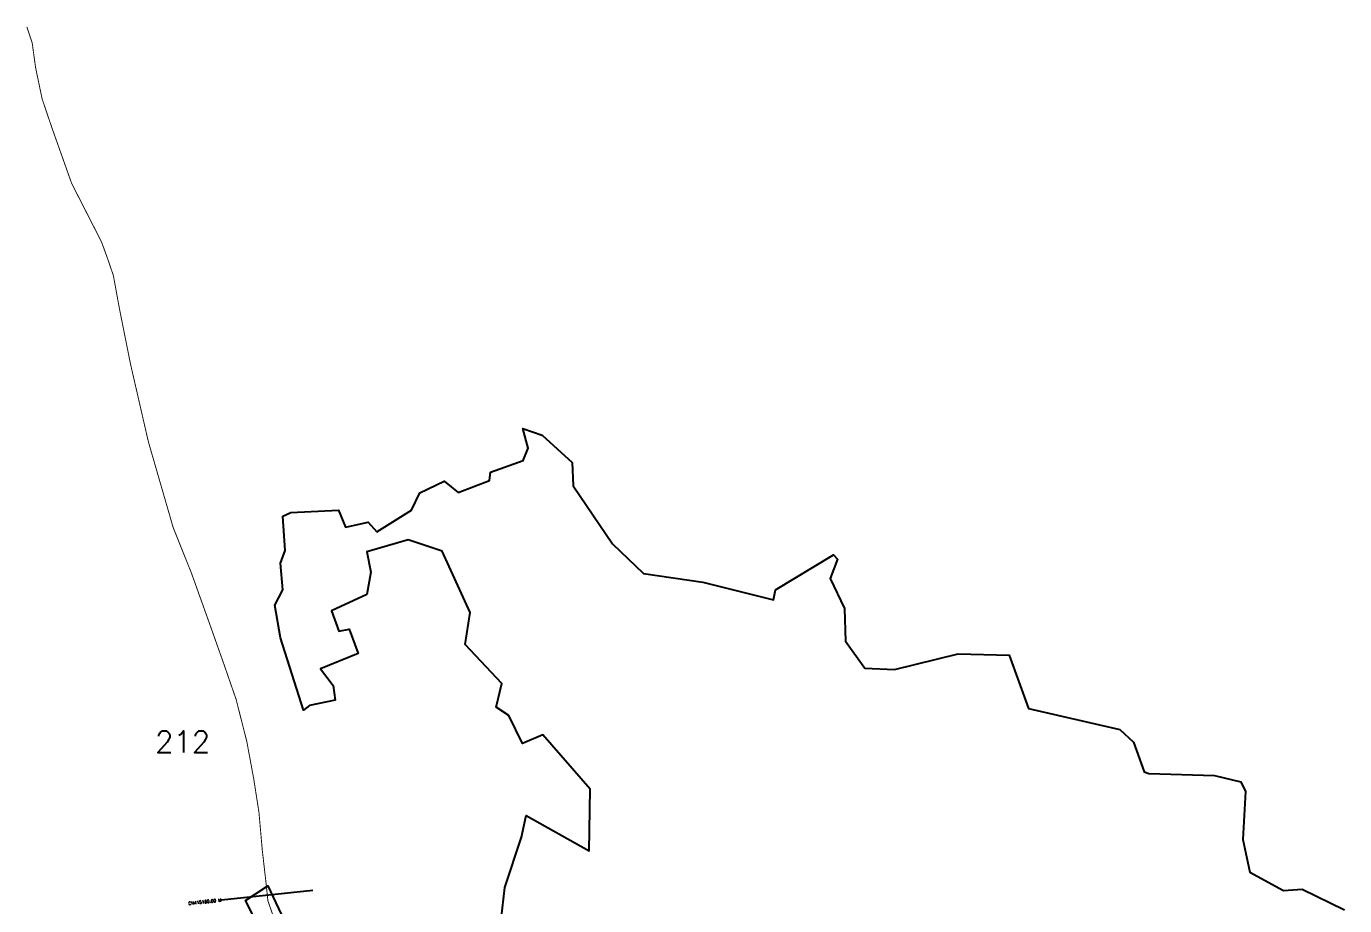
# Model space of a CAD drawing. Header units: metres. Extents: x 306499 to 311136, y 1931495 to 1937413.
# Drawn here: x 306499 to 310804, y 1934543 to 1937413 of the extents above; entities that cross this region are included whole.
import ezdxf
from ezdxf.enums import TextEntityAlignment as Align

# ---------------------------------------------------------------- set-up
doc = ezdxf.new("R2010")
doc.units = ezdxf.units.M
for name, color, linetype in [('CS', 134, 'Continuous'), ('CSMark', 6, 'Continuous'), ('NATURALLY PROTECTED', 3, 'Continuous')]:
    doc.layers.add(name, color=color, linetype=linetype)
doc.styles.get("Standard").update_dxf_attribs({"font": 'simplex.shx'})

msp = doc.modelspace()

# ---------------------------------------------------------------- linework, layer by layer
at = {"color": 6, "flags": 128}
for points in [[(307336.2, 1935814.9), (307362.4, 1935826.4), (307518.3, 1935834.7), (307540.5, 1935778.9), (307615.2, 1935794.6), (307643.7, 1935763.9), (307756.6, 1935834), (307784, 1935890.9), (307863.3, 1935929.1), (307908.3, 1935891.9), (308010.6, 1935931.2), (308014.6, 1935958.6), (308121.1, 1935995.8), (308137.3, 1936036.3), (308120.5, 1936100.2), (308183.4, 1936079.3), (308281.3, 1935989.3), (308283.8, 1935914.1), (308412.8, 1935724.8), (308514.2, 1935627.9), (308708.2, 1935598.7), (308938.3, 1935541.8), (308945.4, 1935574), (309134.9, 1935688.4), (309147.7, 1935673.9), (309124, 1935611.4), (309169.9, 1935513.1), (309173.3, 1935406.9), (309236.6, 1935318.7), (309334.1, 1935314.6), (309541.1, 1935365.2), (309708.6, 1935360.4), (309771.2, 1935186.5), (310069.9, 1935118.7), (310114, 1935076.6), (310148.5, 1934979.6), (310164.7, 1934974.4), (310378.9, 1934967.7), (310464.8, 1934947.1), (310479.8, 1934916), (310471.3, 1934759.2), (310493.8, 1934652.3), (310604, 1934592.6), (310664.5, 1934597.6), (310803.7, 1934529.8)], [(308049.7, 1934497.7), (308061.3, 1934602.4), (308115.8, 1934766.3), (308130.7, 1934837.8), (308336.2, 1934722.3), (308339.7, 1934924), (308184.9, 1935100.7), (308118.4, 1935073), (308074.3, 1935163.8), (308033.2, 1935190.7), (308051.4, 1935268.6), (307931.8, 1935395.7), (307948.3, 1935499.7), (307856.1, 1935700.6), (307745.3, 1935737.8), (307610.9, 1935698.1), (307623.2, 1935631.8), (307610.2, 1935559.3), (307494.7, 1935506), (307518.9, 1935438.9), (307552.6, 1935445.4), (307582.5, 1935366.6), (307458.7, 1935316.4), (307501, 1935261.4), (307507.1, 1935213.6), (307423.6, 1935196.3), (307403.2, 1935181.7), (307328.9, 1935417.1), (307309.7, 1935524), (307336.4, 1935573.8), (307329, 1935660.7), (307344.3, 1935702.8), (307336.2, 1935814.9)], [(307320.9, 1934350.2), (307214.4, 1934559.9), (307287, 1934607.9), (307365.4, 1934441)]]:
    msp.add_lwpolyline(points, dxfattribs=at)
at = {"layer": 'CS'}
msp.add_line((307434.7, 1934592.4), (307136.3, 1934561.6), dxfattribs=at)
at = {"layer": 'NATURALLY PROTECTED', "const_width": 3, "flags": 128}
msp.add_lwpolyline([(306500.2, 1937411.8), (306517.6, 1937359.8), (306528.9, 1937278.1), (306550.2, 1937176.3), (306582.1, 1937082.3), (306646.7, 1936900.5), (306744.1, 1936709.8), (306763.1, 1936657.7), (306782.7, 1936600.5), (306801.6, 1936497.3), (306837.9, 1936315), (306897, 1936057.9), (306978.2, 1935777.2), (307037.2, 1935630.2), (307100.4, 1935454), (307145.1, 1935327.7), (307183.8, 1935216.1), (307218.5, 1935079.2), (307241.3, 1934956.2), (307258.2, 1934848), (307269.2, 1934723.2), (307281.5, 1934616.4), (307287.4, 1934559), (307305.7, 1934506.9)], dxfattribs=at)

# ---------------------------------------------------------------- texts
at = {"insert": (306919.1, 1935113.4), "char_height": 70, "attachment_point": 1}
msp.add_mtext_dynamic_manual_height_columns('212', width=95.172, gutter_width=1, heights=[0], dxfattribs=at)
at = {"layer": 'CSMark'}
msp.add_text('CH415100.00 M', height=10, rotation=5.8939, dxfattribs=at).set_placement((307135.3, 1934561.5), align=Align.MIDDLE_RIGHT)

doc.saveas('drawing.dxf')
